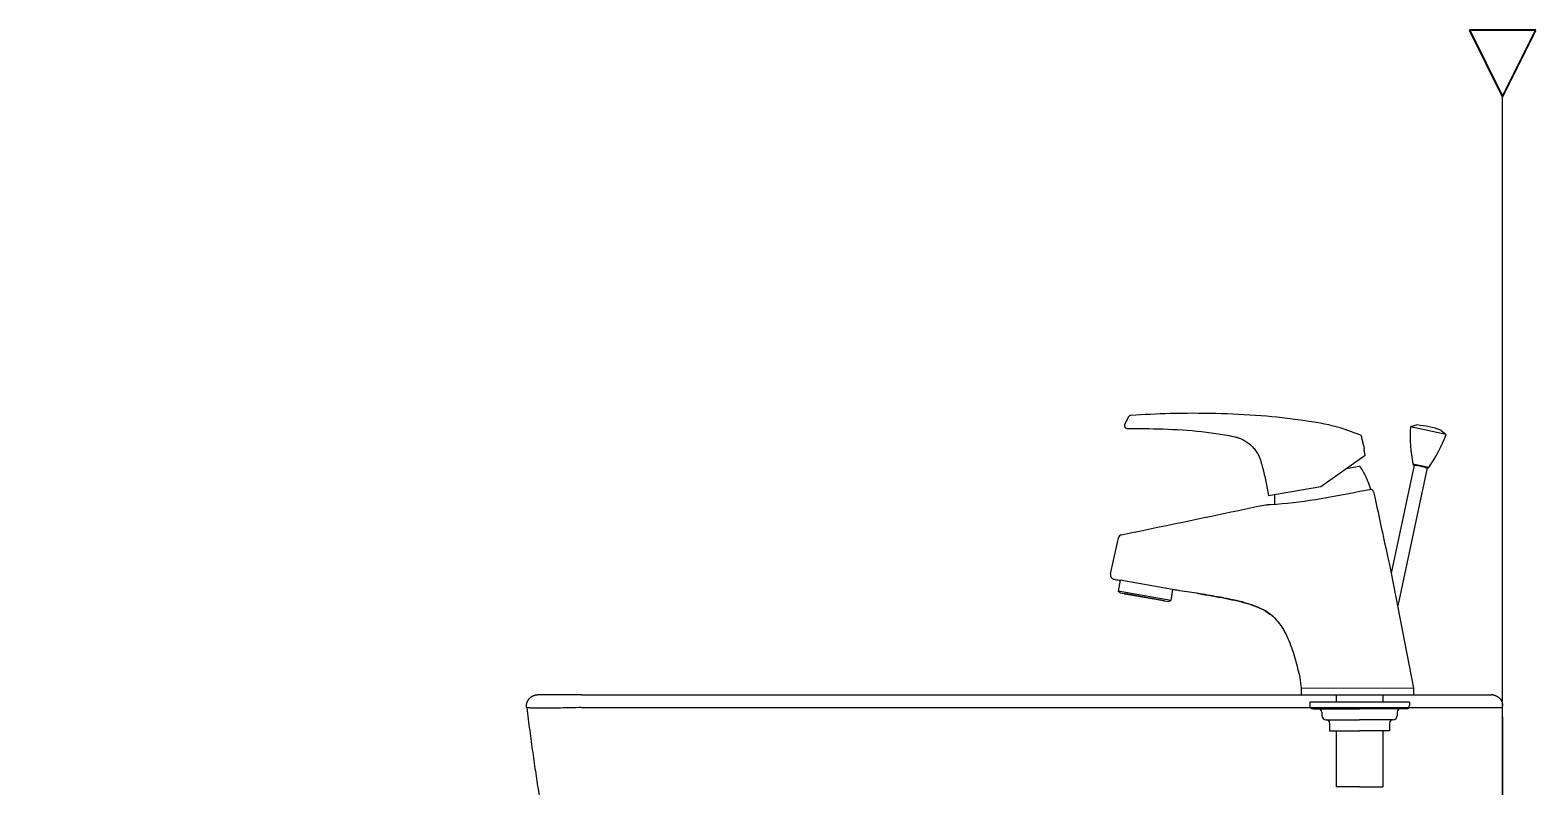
# Model space of a CAD drawing. Header units: millimetres. Extents: x 12300 to 14725, y -475 to 2955.
# Drawn here: x 13620 to 14299, y 1132 to 1473 of the extents above; entities that cross this region are included whole.
import ezdxf

# ---------------------------------------------------------------- set-up
doc = ezdxf.new("R2010")
doc.units = ezdxf.units.MM
doc.header["$LTSCALE"] = 0.2
for name, color, linetype in [('001', 7, 'Continuous'), ('7', 7, 'Continuous'), ('DEFAULT', 7, 'Continuous'), ('Make2D$visible$lines', 18, 'Continuous'), ('Make2D$visible$tangents', 18, 'Continuous')]:
    doc.layers.add(name, color=color, linetype=linetype)
doc.layers.add('DIM', color=3, linetype='Continuous', lineweight=15)
doc.layers.add('외형선', color=4, linetype='Continuous', lineweight=40)

msp = doc.modelspace()

# ---------------------------------------------------------------- linework, layer by layer
at = {"layer": '001', "color": 7, "elevation": 0.13}
msp.add_lwpolyline([(12784.93, 413.67), (14284.16, 413.67), (14284.16, 1443.27)], dxfattribs=at)
at = {"layer": '7'}
for p, q in [((14245.58, 1295.33, 0.13), (14242.58, 1294.43, 0.13)), ((14258.72, 1291, 0.13), (14242.58, 1294.43, 0.13)), ((14245.58, 1295.33, 0.13), (14245.61, 1295.32, 0.13)), ((14256.31, 1293.04, 0.13), (14256.34, 1293.04, 0.13)), ((14256.34, 1293.04, 0.13), (14258.72, 1291, 0.13)), ((14221.36, 1286.75, 0.13), (14221.7, 1284.78, 0.13)), ((14222.2, 1281.57, 0.13), (14202.14, 1267.52, 0.13)), ((14219.51, 1276.57, 0.13), (14213.58, 1275.53, 0.13)), ((14244.28, 1277.2, 0.13), (14233.94, 1228.52, 0.13)), ((14250.83, 1276.12, 0.13), (14243.73, 1277.63, 0.13)), ((14244.12, 1277.23, 0.13), (14245.26, 1276.99, 0.13)), ((14249.17, 1276.16, 0.13), (14245.26, 1276.99, 0.13)), ((14250.15, 1275.95, 0.13), (14236.95, 1213.82, 0.13)), ((14249.17, 1276.16, 0.13), (14250.32, 1275.92, 0.13)), ((14202.14, 1267.52, 0.13), (14178.64, 1263.38, 0.13)), ((14219.77, 1265.45, 0.13), (14225.11, 1266.39, 0.13)), ((14111.76, 1225.32, 0.13), (14110.89, 1220.4, 0.13)), ((14135.4, 1221.17, 0.13), (14111.76, 1225.32, 0.13)), ((14233.94, 1228.52, 0.13), (14243.96, 1176.73, 0.13)), ((14134.53, 1216.24, 0.13), (14110.89, 1220.4, 0.13)), ((14111.78, 1219.66, 0.13), (14110.89, 1220.4, 0.13)), ((14111.78, 1219.66, 0.13), (14113.5, 1219.36, 0.13)), ((14131.72, 1216.14, 0.13), (14113.5, 1219.36, 0.13)), ((14131.29, 1216.02, 0.13), (14113.86, 1219.09, 0.13)), ((14131.72, 1216.14, 0.13), (14133.44, 1215.84, 0.13)), ((14133.44, 1215.84, 0.13), (14134.53, 1216.24, 0.13)), ((14135.4, 1221.17, 0.13), (14134.53, 1216.24, 0.13)), ((14135.89, 1221.08, 0.13), (14135.4, 1221.17, 0.13)), ((14193.39, 1176.73, 0.13), (14193.39, 1173.73, 0.13)), ((14243.96, 1176.73, 0.13), (14243.96, 1173.73, 0.13)), ((14193.39, 1173.73, 0.13), (14243.96, 1173.73, 0.13)), ((14197.18, 1170.45, 0.13), (14197.18, 1168.95, 0.13)), ((14242.18, 1170.45, 0.13), (14197.18, 1170.45, 0.13)), ((14209.18, 1173.73, 0.13), (14209.18, 1170.45, 0.13)), ((14230.18, 1173.73, 0.13), (14230.18, 1170.45, 0.13)), ((14242.18, 1170.45, 0.13), (14242.18, 1168.95, 0.13)), ((14198.68, 1167.45, 0.13), (14201.18, 1167.45, 0.13)), ((14201.18, 1167.45, 0.13), (14219.68, 1167.45, 0.13)), ((14202.68, 1165.95, 0.13), (14202.68, 1164.45, 0.13)), ((14204.68, 1162.45, 0.13), (14219.68, 1162.45, 0.13)), ((14206.18, 1160.95, 0.13), (14206.18, 1157.45, 0.13)), ((14238.18, 1167.45, 0.13), (14219.68, 1167.45, 0.13)), ((14234.68, 1162.45, 0.13), (14219.68, 1162.45, 0.13)), ((14233.18, 1160.95, 0.13), (14233.18, 1157.45, 0.13)), ((14236.68, 1165.95, 0.13), (14236.68, 1164.45, 0.13)), ((14240.68, 1167.45, 0.13), (14238.18, 1167.45, 0.13)), ((14206.18, 1157.45, 0.13), (14219.68, 1157.45, 0.13)), ((14209.18, 1157.45, 0.13), (14209.18, 1132.23, 0.13)), ((14233.18, 1157.45, 0.13), (14219.68, 1157.45, 0.13)), ((14230.18, 1157.45, 0.13), (14230.18, 1132.23, 0.13)), ((14219.68, 1132.23, 0.13), (14209.18, 1132.23, 0.13)), ((14219.68, 1132.23, 0.13), (14230.18, 1132.23, 0.13))]:
    msp.add_line(p, q, dxfattribs=at)
for centre, radius, start, end in [((14116.71, 1298.17, 0.13), 1.5, 93.69655, 151.31408), ((14115.17, 1295.18, 0.13), 1.5, 154.29715, 270.80519), ((14219.17, 1289.56, 0.13), 1.5, 12.94405, 66.19218), ((14312.48, 1290.79, 0.13), 70, 177.01529, 190.83267), ((14240.63, 1245.57, 0.13), 50, 71.72042, 84.27958), ((14193.37, 1316.1, 0.13), 70, 325.16733, 338.98471), ((14219.6, 1276.08, 0.13), 0.5, 34.09768, 100), ((14191.03, 1256.74, 0.13), 35, 15.88089, 34.09768), ((14244.22, 1277.72, 0.13), 0.5, 190.83267, 258), ((14250.42, 1276.41, 0.13), 0.5, 258, 325.16733), ((14216.27, 1261.19, 0.13), 35, 175.63045, 182.55855), ((14224.04, 1264.7, 0.13), 2, 12.54192, 57.75421), ((14112.86, 1243.87, 0.13), 2, 103.78217, 164.22896), ((14109.34, 1227.76, 0.13), 2, 167.64465, 258.98311), ((14113.94, 1219.58, 0.13), 0.5, 206.8699, 260), ((14131.38, 1216.51, 0.13), 0.5, 260, 313.1301), ((14198.68, 1168.95, 0.13), 1.5, 180, 270), ((14240.68, 1168.95, 0.13), 1.5, 270, 0), ((14201.18, 1165.95, 0.13), 1.5, 0, 90), ((14204.68, 1164.45, 0.13), 2, 180, 270), ((14204.68, 1160.95, 0.13), 1.5, 0, 90), ((14234.68, 1160.95, 0.13), 1.5, 90, 180), ((14234.68, 1164.45, 0.13), 2, 270, 0), ((14238.18, 1165.95, 0.13), 1.5, 90, 180)]:
    msp.add_arc(centre, radius, start, end, dxfattribs=at)
for points in [[(14115.39, 1298.89, 0.13), (14113.82, 1295.83, 0.13)], [(14219.78, 1290.93, 0.13), (14209.69, 1294.34, 0.13), (14194.14, 1297.39, 0.13), (14175.34, 1299.44, 0.13), (14154.8, 1300.45, 0.13), (14134.21, 1300.44, 0.13), (14116.61, 1299.67, 0.13)], [(14115.19, 1293.68, 0.13), (14120.29, 1293.72, 0.13), (14137.65, 1293.24, 0.13), (14154.93, 1291.52, 0.13), (14162.86, 1290.17, 0.13)], [(14162.86, 1290.17, 0.13), (14164.98, 1289.6, 0.13), (14167.01, 1288.75, 0.13), (14168.89, 1287.63, 0.13), (14170.61, 1286.26, 0.13), (14172.12, 1284.67, 0.13), (14173.41, 1282.89, 0.13), (14174.43, 1280.95, 0.13), (14175.18, 1278.88, 0.13)], [(14221.36, 1286.75, 0.13), (14221, 1288.32, 0.13), (14220.64, 1289.9, 0.13)], [(14222.15, 1281.81, 0.13), (14221.99, 1282.57, 0.13), (14221.87, 1283.28, 0.13), (14221.79, 1283.9, 0.13), (14221.74, 1284.38, 0.13), (14221.71, 1284.68, 0.13), (14221.7, 1284.78, 0.13)], [(14175.18, 1278.88, 0.13), (14175.95, 1276.07, 0.13), (14177.41, 1269.82, 0.13), (14178.62, 1263.51, 0.13), (14178.64, 1263.38, 0.13)], [(14177.28, 1259.37, 0.13), (14177.54, 1259.38, 0.13), (14178.33, 1259.43, 0.13), (14179.65, 1259.51, 0.13), (14219.77, 1265.45, 0.13)], [(14112.39, 1245.81, 0.13), (14177.28, 1259.37, 0.13)], [(14111.25, 1225.35, 0.13), (14111.45, 1225.34, 0.13), (14111.76, 1225.32, 0.13)], [(14146.24, 1219.46, 0.13), (14137.53, 1220.82, 0.13), (14135.89, 1221.08, 0.13)], [(14146.24, 1219.46, 0.13), (14152.34, 1218.46, 0.13), (14158.34, 1217.37, 0.13), (14163.4, 1216.33, 0.13)], [(14163.4, 1216.33, 0.13), (14159.69, 1217.11, 0.13), (14155.6, 1217.88, 0.13), (14151.11, 1218.66, 0.13), (14146.24, 1219.46, 0.13)], [(14163.4, 1216.33, 0.13), (14168.52, 1215.02, 0.13), (14173.33, 1213.39, 0.13), (14177.43, 1211.39, 0.13), (14179.84, 1209.69, 0.13)], [(14179.84, 1209.69, 0.13), (14178.38, 1210.79, 0.13), (14175.99, 1212.19, 0.13), (14173.47, 1213.33, 0.13), (14170.91, 1214.28, 0.13), (14168.39, 1215.06, 0.13), (14165.9, 1215.73, 0.13), (14163.4, 1216.33, 0.13)], [(14179.84, 1209.69, 0.13), (14180.5, 1209.14, 0.13)], [(14180.5, 1209.14, 0.13), (14179.84, 1209.69, 0.13)], [(14180.5, 1209.14, 0.13), (14183.47, 1205.88, 0.13), (14185.85, 1202.14, 0.13), (14187.76, 1198.13, 0.13), (14189.32, 1193.99, 0.13), (14190.63, 1189.81, 0.13), (14191.75, 1185.63, 0.13), (14192.74, 1181.44, 0.13), (14193.39, 1176.73, 0.13)]]:
    msp.add_spline(points, degree=3, dxfattribs=at)
for points in [[(14222.2, 1281.57, 0.13), (14222.19, 1281.65, 0.13), (14222.17, 1281.73, 0.13), (14222.15, 1281.81, 0.13)], [(14225.99, 1265.13, 0.13), (14228.64, 1252.93, 0.13), (14231.29, 1240.72, 0.13), (14233.94, 1228.52, 0.13)], [(14107.39, 1228.18, 0.13), (14108.57, 1233.59, 0.13), (14109.75, 1239, 0.13), (14110.94, 1244.41, 0.13)]]:
    msp.add_open_spline(points, degree=3, dxfattribs=at)
msp.add_open_spline([(14108.96, 1225.79, 0.13), (14109.31, 1225.72, 0.13), (14110.08, 1225.57, 0.13), (14110.84, 1225.43, 0.13), (14111.25, 1225.35, 0.13)], degree=3, knots=[0.173317, 0.173317, 0.173317, 0.173317, 1.25795, 2.514058, 2.514058, 2.514058, 2.514058], dxfattribs=at)
at = {"layer": 'DEFAULT', "color": 0}
msp.add_line((14284.16, 498.76, 0.13), (14284.16, 1417.46, 0.13), dxfattribs=at)
at = {"layer": 'DIM', "color": 0}
msp.add_line((14193.39, 1176.73, 0.13), (14243.96, 1176.73, 0.13), dxfattribs=at)
at = {"layer": 'Make2D$visible$lines', "color": 0}
msp.add_line((14279.76, 1173.7, 0.13), (14279.76, 1173.7, 0.13), dxfattribs=at)
for points, weights, degree, knots in [([(13844.16, 1167.99, 0.13), (13843.82, 1170.26, 0.13), (13845.31, 1171.99, 0.13), (13846.81, 1173.73, 0.13), (13849.1, 1173.73, 0.13)], [1, 0.908998443219, 1, 0.908998443219, 1], 2, [0, 0, 0, 4.299216, 4.299216, 8.598431, 8.598431, 8.598431]), ([(14279.76, 1173.7, 0.13), (14280.88, 1173.56, 0.13), (14281.89, 1173.07, 0.13), (14282.69, 1172.27, 0.13), (14283.64, 1171.32, 0.13), (14284.16, 1170.08, 0.13), (14284.16, 1168.73, 0.13)], [0.955252424914, 0.920392300508, 0.920392300508, 0.955252424914, 0.906784122006, 0.906784122006, 0.955252424914], 3, [0.603998, 0.603998, 0.603998, 0.603998, 3.928065, 3.928065, 3.928065, 7.854724, 7.854724, 7.854724, 7.854724])]:
    msp.add_rational_spline(points, weights, degree=degree, knots=knots, dxfattribs=at)
for points, degree in [([(13844.16, 1167.99, 0.13), (13848.85, 1131.59, 0.13), (13853.54, 1105.44, 0.13)], 2), ([(13868.88, 1173.73, 0.13), (13862.29, 1173.73, 0.13), (13855.69, 1173.73, 0.13), (13849.1, 1173.73, 0.13)], 3), ([(13868.88, 1173.73, 0.13), (13881.54, 1173.73, 0.13), (13894.19, 1173.73, 0.13)], 2), ([(13894.19, 1173.73, 0.13), (14051.48, 1173.73, 0.13), (14208.76, 1173.73, 0.13)], 2), ([(14208.76, 1173.73, 0.13), (14215.42, 1173.73, 0.13), (14222.09, 1173.73, 0.13), (14279.16, 1173.73, 0.13)], 3), ([(14284.16, 1163.61, 0.13), (14284.16, 1132.11, 0.13), (14284.16, 1100.61, 0.13)], 2)]:
    msp.add_open_spline(points, degree=degree, dxfattribs=at)
msp.add_rational_spline([(14279.76, 1173.7, 0.13), (14279.46, 1173.73, 0.13), (14279.16, 1173.73, 0.13)], [1, 0.998180911923, 1], degree=2, dxfattribs=at)
at = {"layer": 'Make2D$visible$tangents', "color": 0}
msp.add_open_spline([(13868.88, 1167.99, 0.13), (13867.3, 1167.94, 0.13), (13864.16, 1167.86, 0.13), (13859.57, 1167.77, 0.13), (13855.32, 1167.71, 0.13), (13851.63, 1167.69, 0.13), (13848.98, 1167.7, 0.13), (13847.19, 1167.73, 0.13), (13846.13, 1167.77, 0.13), (13845.29, 1167.81, 0.13), (13844.75, 1167.85, 0.13), (13844.45, 1167.89, 0.13), (13844.3, 1167.92, 0.13), (13844.2, 1167.95, 0.13), (13844.16, 1167.98, 0.13), (13844.16, 1167.99, 0.13)], degree=3, knots=[0, 0, 0, 0, 4.735886, 9.415952, 13.784358, 17.473473, 20.508621, 21.732486, 22.846178, 23.690342, 24.259397, 24.443656, 24.612816, 24.715675, 24.756971, 24.756971, 24.756971, 24.756971], dxfattribs=at)
for points in [[(13868.88, 1167.99, 0.13), (13881.38, 1167.99, 0.13), (13894.19, 1167.99, 0.13)], [(13894.19, 1167.99, 0.13), (14064.23, 1167.99, 0.13), (14284.16, 1167.99, 0.13)]]:
    msp.add_open_spline(points, degree=2, dxfattribs=at)
at = {"layer": '외형선', "color": 7, "linetype": 'Continuous'}
for p, q in [((14299.16, 1473.27, 0.13), (14269.16, 1473.27, 0.13)), ((14269.16, 1473.27, 0.13), (14284.16, 1443.27, 0.13)), ((14284.16, 1443.27, 0.13), (14299.16, 1473.27, 0.13))]:
    msp.add_line(p, q, dxfattribs=at)

doc.saveas('drawing.dxf')
